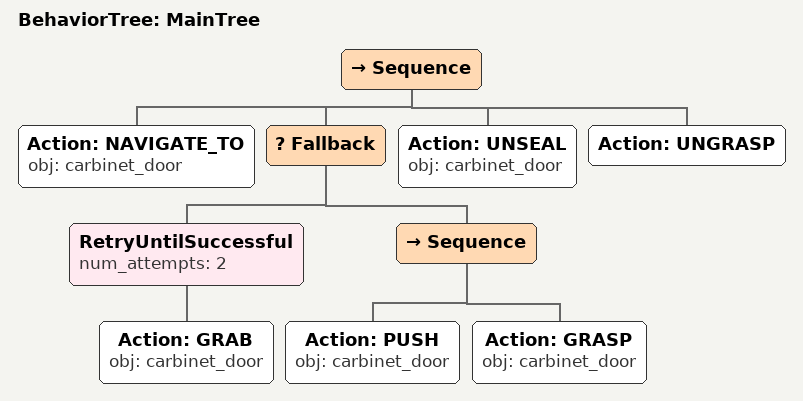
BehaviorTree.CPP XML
<root main_tree_to_execute="MainTree">
  <BehaviorTree ID="MainTree">
    <Sequence>
      <!-- Navigate to carbinet_door -->
      <Action ID="NAVIGATE_TO" obj="carbinet_door" />
      <!-- Fallback: if GRASP carbinet_door fails, try alternative to reposition -->
      <Fallback>
        <!-- Retry GRASP carbinet_door up to 2 attempts -->
        <RetryUntilSuccessful num_attempts="2">
          <!-- Grasp carbinet_door -->
          <Action ID="GRAB" obj="carbinet_door" />
        </RetryUntilSuccessful>
        <Sequence>
          <!-- Push carbinet_door forward toward front edge of table -->
          <Action ID="PUSH" obj="carbinet_door" />
          <!-- Grasp carbinet_door -->
          <Action ID="GRASP" obj="carbinet_door" />
        </Sequence>
      </Fallback>
      <!-- Grab carbinet_door -->
      <Action ID="UNSEAL" obj="carbinet_door" />
      <!-- Release -->
      <Action ID="UNGRASP" />
    </Sequence>
  </BehaviorTree>
</root>
